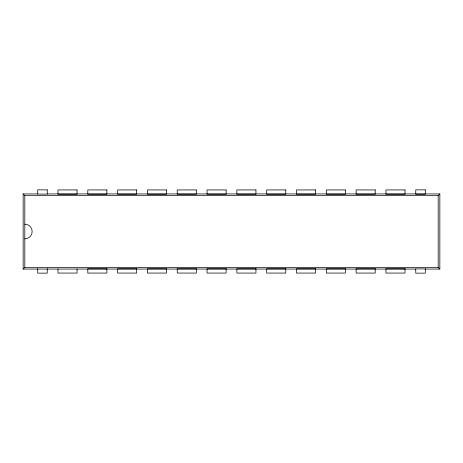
<?xml version="1.0" encoding="UTF-8"?>
<svg xmlns="http://www.w3.org/2000/svg" width="463" height="463" viewBox="0 0 463 463"><rect width="100%" height="100%" fill="white"/><g stroke="black" fill="none" stroke-linecap="round" stroke-linejoin="round"><path stroke-width="0.69" d="M37.706 193.939L23.15 193.939L23.15 269.061L24.817 267.394L438.183 267.394L439.85 269.061L439.85 193.939L47.243 193.939M23.15 193.939L24.817 195.606L438.183 195.606L439.85 193.939M24.817 267.394L24.817 195.606M23.15 269.061L415.757 269.061M425.294 269.061L439.85 269.061M438.183 195.606L438.183 267.394M77.055 268.905L77.055 273.066L57.985 273.066L57.985 268.905M47.243 268.592L47.243 273.141L37.706 273.141L37.706 268.592M24.718 224.167A7.333 7.333 0 0 1 32.155 231.5A7.333 7.333 0 0 1 24.718 238.833M47.243 189.859L37.706 189.859L37.706 194.084L47.243 194.084L47.243 189.859M425.294 189.859L415.757 189.859L415.757 194.194L425.294 194.194L425.294 189.859M77.055 189.934L57.985 189.934L57.985 194.2L77.055 194.2L77.055 189.934M106.872 189.934L87.796 189.934L87.796 194.2L106.872 194.2L106.872 189.934M136.683 189.934L117.614 189.934L117.614 194.2L136.683 194.2L136.683 189.934M166.501 189.934L147.425 189.934L147.425 194.2L166.501 194.2L166.501 189.934M196.318 189.934L177.242 189.934L177.242 194.2L196.318 194.2L196.318 189.934M226.129 189.934L207.054 189.934L207.054 194.2L226.129 194.2L226.129 189.934M255.946 189.934L236.871 189.934L236.871 194.2L255.946 194.2L255.946 189.934M285.758 189.934L266.682 189.934L266.682 194.2L285.758 194.2L285.758 189.934M315.575 189.934L296.499 189.934L296.499 194.2L315.575 194.2L315.575 189.934M345.386 189.934L326.317 189.934L326.317 194.2L345.386 194.2L345.386 189.934M375.204 189.934L356.128 189.934L356.128 194.2L375.204 194.2L375.204 189.934M405.015 189.934L385.945 189.934L385.945 194.2L405.015 194.2L405.015 189.934M106.872 268.8L87.796 268.8L87.796 273.066L106.872 273.066L106.872 268.8M136.683 268.8L117.614 268.8L117.614 273.066L136.683 273.066L136.683 268.8M166.501 268.8L147.425 268.8L147.425 273.066L166.501 273.066L166.501 268.8M196.318 268.8L177.242 268.8L177.242 273.066L196.318 273.066L196.318 268.8M226.129 268.8L207.054 268.8L207.054 273.066L226.129 273.066L226.129 268.8M255.946 268.8L236.871 268.8L236.871 273.066L255.946 273.066L255.946 268.8M285.758 268.8L266.682 268.8L266.682 273.066L285.758 273.066L285.758 268.8M315.575 268.8L296.499 268.8L296.499 273.066L315.575 273.066L315.575 268.8M345.386 268.8L326.317 268.8L326.317 273.066L345.386 273.066L345.386 268.8M375.204 268.8L356.128 268.8L356.128 273.066L375.204 273.066L375.204 268.8M405.015 268.8L385.945 268.8L385.945 273.066L405.015 273.066L405.015 268.8M425.294 268.916L415.757 268.916L415.757 273.141L425.294 273.141L425.294 268.916"/></g></svg>
